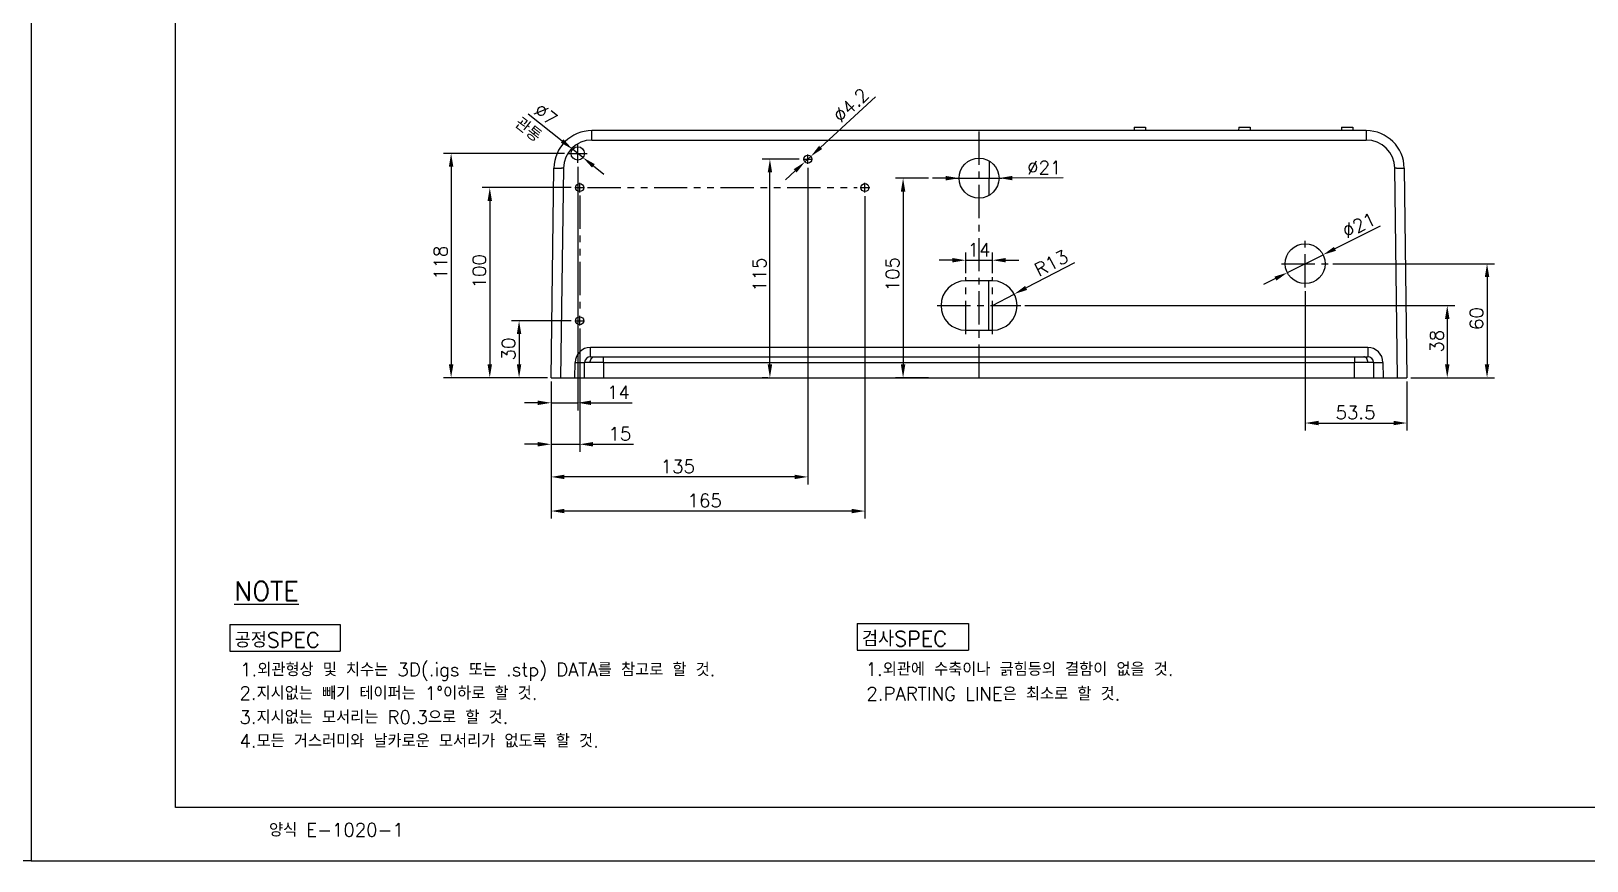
# Model space of a CAD drawing. Extents: x 14808 to 20058, y -13198 to -11680.
# Drawn here: x 19217.5 to 19626.5, y -13122.5 to -12904.3 of the extents above; entities that cross this region are included whole.
import ezdxf

# ---------------------------------------------------------------- set-up
doc = ezdxf.new("R2010")
doc.units = 0
doc.header["$LTSCALE"] = 7
doc.header["$MEASUREMENT"] = 0
doc.linetypes.add('CENTER', pattern=[2, 1.25, -0.25, 0.25, -0.25])
doc.linetypes.add('PHANTOM', pattern=[2.5, 1.25, -0.25, 0.25, -0.25, 0.25, -0.25])
doc.layers.get('0').update_dxf_attribs({"color": 2, "linetype": 'CONTINUOUS'})
for name, color, linetype in [('CEN', 1, 'CENTER'), ('D', 2, 'CONTINUOUS'), ('DWG', 7, 'CONTINUOUS'), ('TXT', 4, 'CONTINUOUS')]:
    doc.layers.add(name, color=color, linetype=linetype)
doc.styles.add('GHS', font='romans', dxfattribs={"bigfont": 'ghs'})

# ---------------------------------------------------------------- blocks, each defined once
blk = doc.blocks.new('BORDER')
for p, q in [((0, 1), (0, 0)), ((0, 0), (1, 0))]:
    blk.add_line(p, q)

msp = doc.modelspace()

# ---------------------------------------------------------------- linework, layer by layer
msp.add_line((19217.5, -13122.52), (19007.5, -13122.52))
at = {"layer": 'CEN'}
for p, q in [((19466.72, -12995.47), (19466.72, -12929.47)), ((19358.72, -12936.47), (19363.72, -12936.47)), ((19361.22, -12938.97), (19361.22, -12933.97)), ((19421.72, -12939.22), (19421.72, -12936.72)), ((19420.47, -12937.97), (19422.97, -12937.97)), ((19360.47, -12945.47), (19362.97, -12945.47)), ((19361.72, -12946.72), (19361.72, -12944.22)), ((19435.47, -12945.47), (19437.97, -12945.47)), ((19436.72, -12946.72), (19436.72, -12944.22)), ((19460.47, -12942.97), (19472.97, -12942.97)), ((19552.47, -12971.72), (19552.47, -12959.22)), ((19546.22, -12965.47), (19558.72, -12965.47)), ((19463.22, -12983.97), (19463.22, -12968.97)), ((19470.22, -12983.97), (19470.22, -12968.97)), ((19455.72, -12976.47), (19477.72, -12976.47)), ((19360.47, -12980.47), (19362.97, -12980.47)), ((19361.72, -12981.72), (19361.72, -12979.22))]:
    msp.add_line(p, q, dxfattribs=at)
at = {"layer": 'D'}
for p, q in [((19439.51, -12921.56), (19425.07, -12934.88)), ((19348.16, -12926.08), (19357.11, -12933.2)), ((19357.72, -12936.47), (19325.92, -12936.47)), ((19362.59, -12937.56), (19359.85, -12935.38)), ((19420.95, -12938.68), (19422.49, -12937.26)), ((19327.92, -12939.97), (19327.92, -12991.97)), ((19361.22, -12939.97), (19361.22, -13004.05)), ((19365.33, -12939.74), (19368.07, -12941.92)), ((19419.47, -12937.97), (19409.74, -12937.97)), ((19411.74, -12991.97), (19411.74, -12941.47)), ((19418.38, -12941.05), (19415.81, -12943.43)), ((19421.72, -12940.22), (19421.72, -13023.54)), ((19359.47, -12945.47), (19336.09, -12945.47)), ((19453.47, -12942.99), (19444.75, -12942.99)), ((19457.97, -12942.99), (19454.47, -12942.99)), ((19461.47, -12942.98), (19471.97, -12942.96)), ((19488.81, -12942.92), (19475.47, -12942.95)), ((19338.09, -12948.97), (19338.09, -12991.97)), ((19436.72, -12947.72), (19436.72, -13032.52)), ((19446.75, -12946.49), (19446.75, -12991.97)), ((19572.22, -12955.59), (19560.3, -12961.55)), ((19459.72, -12964.55), (19456.22, -12964.55)), ((19463.22, -12967.97), (19463.22, -12962.55)), ((19463.22, -12964.55), (19470.22, -12964.55)), ((19470.22, -12967.97), (19470.22, -12962.55)), ((19473.72, -12964.55), (19477.22, -12964.55)), ((19491.79, -12965.21), (19479.09, -12971.84)), ((19547.78, -12967.82), (19557.17, -12963.12)), ((19559.72, -12965.47), (19602.28, -12965.47)), ((19544.65, -12969.38), (19541.52, -12970.95)), ((19600.28, -12968.97), (19600.28, -12991.97)), ((19470.22, -12976.47), (19475.98, -12973.46)), ((19552.47, -12972.72), (19552.47, -13009.37)), ((19478.72, -12976.47), (19591.81, -12976.47)), ((19359.47, -12980.47), (19343.79, -12980.47)), ((19361.72, -12982.52), (19361.72, -13014.96)), ((19589.81, -12979.97), (19589.81, -12991.97)), ((19345.79, -12983.97), (19345.79, -12991.97)), ((19353.22, -12995.47), (19325.92, -12995.47)), ((19354.22, -12996.47), (19354.22, -13032.52)), ((19354.22, -12996.47), (19354.22, -13004.05)), ((19411.23, -12995.47), (19409.74, -12995.47)), ((19453.47, -12995.47), (19444.75, -12995.47)), ((19579.22, -12996.47), (19579.22, -13009.37)), ((19580.22, -12995.47), (19602.28, -12995.47)), ((19350.72, -13002.05), (19347.22, -13002.05)), ((19354.22, -13002.05), (19361.22, -13002.05)), ((19364.72, -13002.05), (19375.56, -13002.05)), ((19555.97, -13007.37), (19575.72, -13007.37)), ((19350.72, -13012.96), (19347.22, -13012.96)), ((19354.22, -13012.96), (19361.72, -13012.96)), ((19365.22, -13012.96), (19375.89, -13012.96)), ((19418.22, -13021.54), (19357.72, -13021.54)), ((19433.22, -13030.52), (19357.72, -13030.52)), ((19434.69, -13060.05), (19463.99, -13060.05)), ((19434.69, -13060.05), (19434.69, -13067.07)), ((19463.99, -13060.05), (19463.99, -13067.07)), ((19269.76, -13060.39), (19269.76, -13067.41)), ((19269.76, -13060.39), (19298.74, -13060.39)), ((19298.74, -13060.39), (19298.74, -13067.41)), ((19269.76, -13067.41), (19298.74, -13067.41)), ((19434.69, -13067.07), (19463.99, -13067.07))]:
    msp.add_line(p, q, dxfattribs=at)
at = {"layer": 'D', "linetype": 'PHANTOM'}
for p, q in [((19363.77, -12945.47), (19434.67, -12945.47)), ((19361.72, -12947.52), (19361.72, -12978.42))]:
    msp.add_line(p, q, dxfattribs=at)
at = {"layer": 'D'}
for points in [[(19357.48, -12932.74), (19356.75, -12933.66), (19359.85, -12935.38)], [(19327.34, -12939.97), (19328.51, -12939.97), (19327.92, -12936.47)], [(19424.67, -12934.45), (19425.46, -12935.31), (19422.49, -12937.26)], [(19365.69, -12939.28), (19364.97, -12940.19), (19362.59, -12937.56)], [(19411.15, -12941.47), (19412.32, -12941.47), (19411.74, -12937.97)], [(19417.98, -12940.63), (19418.77, -12941.48), (19420.95, -12938.68)], [(19337.51, -12948.97), (19338.67, -12948.97), (19338.09, -12945.47)], [(19446.17, -12946.49), (19447.33, -12946.49), (19446.75, -12942.99)], [(19457.97, -12942.4), (19457.97, -12943.57), (19461.47, -12942.98)], [(19475.47, -12942.37), (19475.47, -12943.53), (19471.97, -12942.96)], [(19560.04, -12961.03), (19560.56, -12962.08), (19557.17, -12963.12)], [(19459.72, -12963.97), (19459.72, -12965.13), (19463.22, -12964.55)], [(19473.72, -12963.97), (19473.72, -12965.13), (19470.22, -12964.55)], [(19599.69, -12968.97), (19600.86, -12968.97), (19600.28, -12965.47)], [(19544.39, -12968.86), (19544.91, -12969.9), (19547.78, -12967.82)], [(19478.82, -12971.32), (19479.36, -12972.36), (19475.98, -12973.46)], [(19589.23, -12979.97), (19590.4, -12979.97), (19589.81, -12976.47)], [(19345.2, -12983.97), (19346.37, -12983.97), (19345.79, -12980.47)], [(19327.34, -12991.97), (19328.51, -12991.97), (19327.92, -12995.47)], [(19337.51, -12991.97), (19338.67, -12991.97), (19338.09, -12995.47)], [(19345.2, -12991.97), (19346.37, -12991.97), (19345.79, -12995.47)], [(19411.15, -12991.97), (19412.32, -12991.97), (19411.74, -12995.47)], [(19446.17, -12991.97), (19447.33, -12991.97), (19446.75, -12995.47)], [(19589.23, -12991.97), (19590.4, -12991.97), (19589.81, -12995.47)], [(19599.69, -12991.97), (19600.86, -12991.97), (19600.28, -12995.47)], [(19350.72, -13001.46), (19350.72, -13002.63), (19354.22, -13002.05)], [(19364.72, -13001.46), (19364.72, -13002.63), (19361.22, -13002.05)], [(19555.97, -13006.79), (19555.97, -13007.95), (19552.47, -13007.37)], [(19575.72, -13006.79), (19575.72, -13007.95), (19579.22, -13007.37)], [(19350.72, -13012.37), (19350.72, -13013.54), (19354.22, -13012.96)], [(19365.22, -13012.37), (19365.22, -13013.54), (19361.72, -13012.96)], [(19357.72, -13020.96), (19357.72, -13022.12), (19354.22, -13021.54)], [(19418.22, -13020.96), (19418.22, -13022.12), (19421.72, -13021.54)], [(19357.72, -13029.93), (19357.72, -13031.1), (19354.22, -13030.52)], [(19433.22, -13029.93), (19433.22, -13031.1), (19436.72, -13030.52)]]:
    msp.add_solid(points, dxfattribs=at)
at = {"layer": 'DWG', "linetype": 'Continuous'}
for p, q in [((19364.94, -12932.94), (19364.94, -12930.47)), ((19568.5, -12930.47), (19364.94, -12930.47)), ((19364.94, -12932.94), (19568.5, -12932.94)), ((19507.49, -12929.57), (19507.47, -12930.47)), ((19507.49, -12929.57), (19510.46, -12929.57)), ((19510.46, -12929.57), (19510.47, -12930.47)), ((19534.99, -12929.57), (19534.97, -12930.47)), ((19534.99, -12929.57), (19537.96, -12929.57)), ((19537.96, -12929.57), (19537.97, -12930.47)), ((19561.99, -12929.57), (19561.97, -12930.47)), ((19561.99, -12929.57), (19564.96, -12929.57)), ((19564.96, -12929.57), (19564.97, -12930.47)), ((19568.5, -12930.47), (19568.5, -12932.94)), ((19354.22, -12995.47), (19354.94, -12940.34)), ((19357.44, -12940.34), (19356.72, -12995.47)), ((19469.36, -12938.43), (19469.32, -12947.53)), ((19576.72, -12995.47), (19576, -12940.34)), ((19576.51, -12940.33), (19576.77, -12940.33)), ((19578.5, -12940.34), (19579.22, -12995.47)), ((19470.22, -12969.97), (19463.22, -12969.97)), ((19469.23, -12969.97), (19469.18, -12982.97)), ((19463.22, -12982.97), (19470.22, -12982.97)), ((19364.53, -12989.97), (19364.53, -12987.5)), ((19568.92, -12987.5), (19364.53, -12987.5)), ((19364.53, -12989.97), (19568.92, -12989.97)), ((19368.02, -12991.45), (19368.02, -12989.97)), ((19565.42, -12989.97), (19565.42, -12991.45)), ((19568.92, -12987.5), (19568.92, -12989.97)), ((19360.47, -12995.47), (19360.53, -12991.45)), ((19362.97, -12995.47), (19363.03, -12991.45)), ((19368.02, -12991.45), (19367.97, -12995.47)), ((19368.02, -12991.45), (19565.42, -12991.45)), ((19565.47, -12995.47), (19565.42, -12991.45)), ((19570.42, -12991.45), (19570.47, -12995.47)), ((19572.92, -12991.45), (19572.97, -12995.47)), ((19354.22, -12995.47), (19579.22, -12995.47))]:
    msp.add_line(p, q, dxfattribs=at)
for centre, radius in [((19361.22, -12936.47), 1.75), ((19421.72, -12937.97), 1.05), ((19466.72, -12942.97), 5.25), ((19361.72, -12945.47), 1.05), ((19436.72, -12945.47), 1.05), ((19552.47, -12965.47), 5.25), ((19361.72, -12980.47), 1.05)]:
    msp.add_circle(centre, radius, dxfattribs=at)
for centre, radius, start, end in [((19364.94, -12940.47), 10, 90, 179.25), ((19364.94, -12940.44), 7.5, 90, 179.25), ((19568.5, -12940.47), 10, 0.75, 90), ((19568.5, -12940.44), 7.5, 0.75, 90), ((19354.99, -13127.96), 187.64, 89.2497, 89.4042), ((19578.46, -13127.97), 187.64, 90.596, 90.7503), ((19463.22, -12976.47), 6.5, 90, 270), ((19470.22, -12976.47), 6.5, 270, 90), ((19364.53, -12991.5), 4, 90, 179.25), ((19364.53, -12991.47), 1.5, 90, 179.25), ((19568.92, -12991.5), 4, 0.75, 90), ((19568.92, -12991.47), 1.5, 0.75, 90), ((19363.88, -14025.09), 1033.65, 89.77025, 89.96621), ((19569.19, -13862.8), 871.36, 90.01555, 90.248)]:
    msp.add_arc(centre, radius, start, end, dxfattribs=at)
for points, knots in [([(19354.94, -12940.34), (19354.94, -12940.34), (19354.96, -12940.34), (19354.97, -12940.33), (19355.01, -12940.33), (19355.08, -12940.33), (19355.21, -12940.33), (19355.41, -12940.32), (19355.66, -12940.32), (19356.08, -12940.32), (19356.41, -12940.33), (19356.64, -12940.33)], [0, 0, 0, 0, 0.003938, 0.015365, 0.034765, 0.06252, 0.144502, 0.261969, 0.412338, 0.590745, 1, 1, 1, 1]), ([(19576.77, -12940.33), (19577.01, -12940.33), (19577.34, -12940.32), (19577.77, -12940.32), (19578.03, -12940.32), (19578.23, -12940.33), (19578.36, -12940.33), (19578.44, -12940.33), (19578.47, -12940.33), (19578.49, -12940.34), (19578.5, -12940.34), (19578.5, -12940.34)], [0, 0, 0, 0, 0.407939, 0.586426, 0.737115, 0.854961, 0.937264, 0.965123, 0.984591, 0.996054, 1, 1, 1, 1]), ([(19364.49, -12991.44), (19364.49, -12991.26), (19364.54, -12990.89), (19364.77, -12990.4), (19365.12, -12990.05), (19365.42, -12989.97), (19365.55, -12989.97)], [0, 0, 0, 0, 0.277152, 0.555091, 0.798588, 1, 1, 1, 1]), ([(19568.96, -12991.44), (19568.95, -12991.26), (19568.9, -12990.89), (19568.68, -12990.4), (19568.33, -12990.05), (19568.03, -12989.97), (19567.9, -12989.97)], [0, 0, 0, 0, 0.277152, 0.555091, 0.798588, 1, 1, 1, 1]), ([(19360.53, -12991.45), (19360.68, -12991.45), (19360.98, -12991.45), (19361.44, -12991.46), (19361.88, -12991.46), (19362.27, -12991.46), (19362.55, -12991.46), (19362.74, -12991.46), (19362.84, -12991.46), (19362.92, -12991.46), (19362.98, -12991.46), (19363, -12991.45), (19363.03, -12991.45), (19363.03, -12991.45)], [0, 0, 0, 0, 0.181912, 0.367986, 0.547042, 0.706889, 0.836745, 0.888012, 0.929532, 0.961143, 0.983087, 0.995785, 1, 1, 1, 1]), ([(19364.49, -12991.44), (19364.28, -12991.44), (19363.99, -12991.44), (19363.63, -12991.44), (19363.42, -12991.44), (19363.26, -12991.44), (19363.15, -12991.44), (19363.08, -12991.45), (19363.05, -12991.45), (19363.04, -12991.45), (19363.03, -12991.45), (19363.03, -12991.45)], [0, 0, 0, 0, 0.424405, 0.596701, 0.740013, 0.852748, 0.934076, 0.962762, 0.983359, 0.995789, 1, 1, 1, 1]), ([(19570.42, -12991.45), (19570.42, -12991.45), (19570.41, -12991.45), (19570.39, -12991.45), (19570.36, -12991.45), (19570.3, -12991.44), (19570.19, -12991.44), (19570.02, -12991.44), (19569.82, -12991.44), (19569.45, -12991.44), (19569.16, -12991.44), (19568.96, -12991.44)], [0, 0, 0, 0, 0.004211, 0.016641, 0.037238, 0.065924, 0.147252, 0.259987, 0.403299, 0.575595, 1, 1, 1, 1]), ([(19570.42, -12991.45), (19570.42, -12991.45), (19570.44, -12991.45), (19570.47, -12991.46), (19570.53, -12991.46), (19570.6, -12991.46), (19570.71, -12991.46), (19570.89, -12991.46), (19571.18, -12991.46), (19571.57, -12991.46), (19572.01, -12991.46), (19572.46, -12991.45), (19572.77, -12991.45), (19572.92, -12991.45)], [0, 0, 0, 0, 0.004215, 0.016913, 0.038857, 0.070468, 0.111988, 0.163255, 0.293111, 0.452958, 0.632014, 0.818088, 1, 1, 1, 1])]:
    msp.add_open_spline(points, degree=3, knots=knots, dxfattribs=at)
msp.add_open_spline([(19356.64, -12940.33), (19356.74, -12940.33), (19356.84, -12940.33), (19356.94, -12940.33)], degree=3, dxfattribs=at)
at = {"layer": 'TXT', "lineweight": -3}
for p, q in [((19255.5, -13108.52), (19255.5, -12554.52)), ((20035.5, -13108.52), (19255.5, -13108.52))]:
    msp.add_line(p, q, dxfattribs=at)

# ---------------------------------------------------------------- block references
at = {"xscale": 840, "yscale": 594, "zscale": 840}
msp.add_blockref('BORDER', (19217.5, -13122.52), dxfattribs=at)

# ---------------------------------------------------------------- texts
at = {"layer": 'D', "color": 7, "linetype": 'Continuous', "style": 'GHS'}
msp.add_text('%%UNOTE', height=5, dxfattribs=at).set_placement((19270.92, -13054.05))
at = {"layer": 'D', "style": 'GHS'}
for s, p in [('1.외관형상 및 치수는 3D(.igs 또는 .stp) DATA를 참고로 할 것.', (19272.46, -13073.97)), ('1.외관에 수축이나 긁힘등의 결함이 없을 것.', (19436.9, -13073.86)), ('2.지시없는 빼기 테이퍼는 1%%D이하로 할 것.', (19272.28, -13080.16)), ('3.지시없는 모서리는 R0.3으로 할 것.', (19272.28, -13086.48)), ('4.모든 거스러미와 날카로운 모서리가 없도록 할 것.', (19272.28, -13092.7))]:
    msp.add_text(s, height=3.5, dxfattribs=at).set_placement(p)
at = {"layer": 'D', "color": 2, "style": 'GHS'}
msp.add_text('2.PARTING LINE은 최소로 할 것.', height=3.5, dxfattribs=at).set_placement((19437.1, -13080.32))
at = {"layer": 'D', "char_height": 3.5, "attachment_point": 5, "style": 'GHS'}
for s, insert, rotation in [('\\A1;%%C4.2', (19433.05, -12923.77), 42.7003), ('\\A1;%%C7', (19352.81, -12926.26), 321.4942), ('\\A1;관통', (19348.22, -12930.18), 321.4942), ('\\A1;%%C21', (19483.88, -12940.18), 0.1191), ('\\A1;%%C21', (19566.6, -12955.33), 26.5701), ('\\A1;118', (19325.17, -12965.22), 90), ('\\A1;R13', (19485.72, -12965.28), 27.5595), ('\\A1;100', (19335.34, -12967.47), 90), ('\\A1;115', (19408.99, -12968.34), 90), ('\\A1;105', (19444, -12968.23), 90), ('\\A1;60', (19597.53, -12979.9), 90), ('\\A1;30', (19343.04, -12987.9), 90), ('\\A1;38', (19587.06, -12985.85), 90)]:
    msp.add_mtext(s, dxfattribs=dict(at, insert=insert, rotation=rotation))
for s, insert in [('\\A1;14', (19466.72, -12961.8)), ('\\A1;14', (19371.89, -12999.3)), ('\\A1;53.5', (19565.7, -13004.62)), ('\\A1;15', (19372.31, -13010.21)), ('\\A1;135', (19387.53, -13018.79)), ('\\A1;165', (19394.59, -13027.77))]:
    msp.add_mtext(s, dxfattribs=dict(at, insert=insert))
at = {"layer": 'DWG', "style": 'GHS'}
for s, p in [('공정SPEC', (19271.01, -13066.43)), ('검사SPEC', (19435.94, -13066.1))]:
    msp.add_text(s, height=4, dxfattribs=at).set_placement(p)
at = {"layer": 'DWG', "color": 7, "style": 'GHS'}
msp.add_text('양식 E-1020-1', height=3.5, dxfattribs=at).set_placement((19280.04, -13116.14))

doc.saveas('drawing.dxf')
